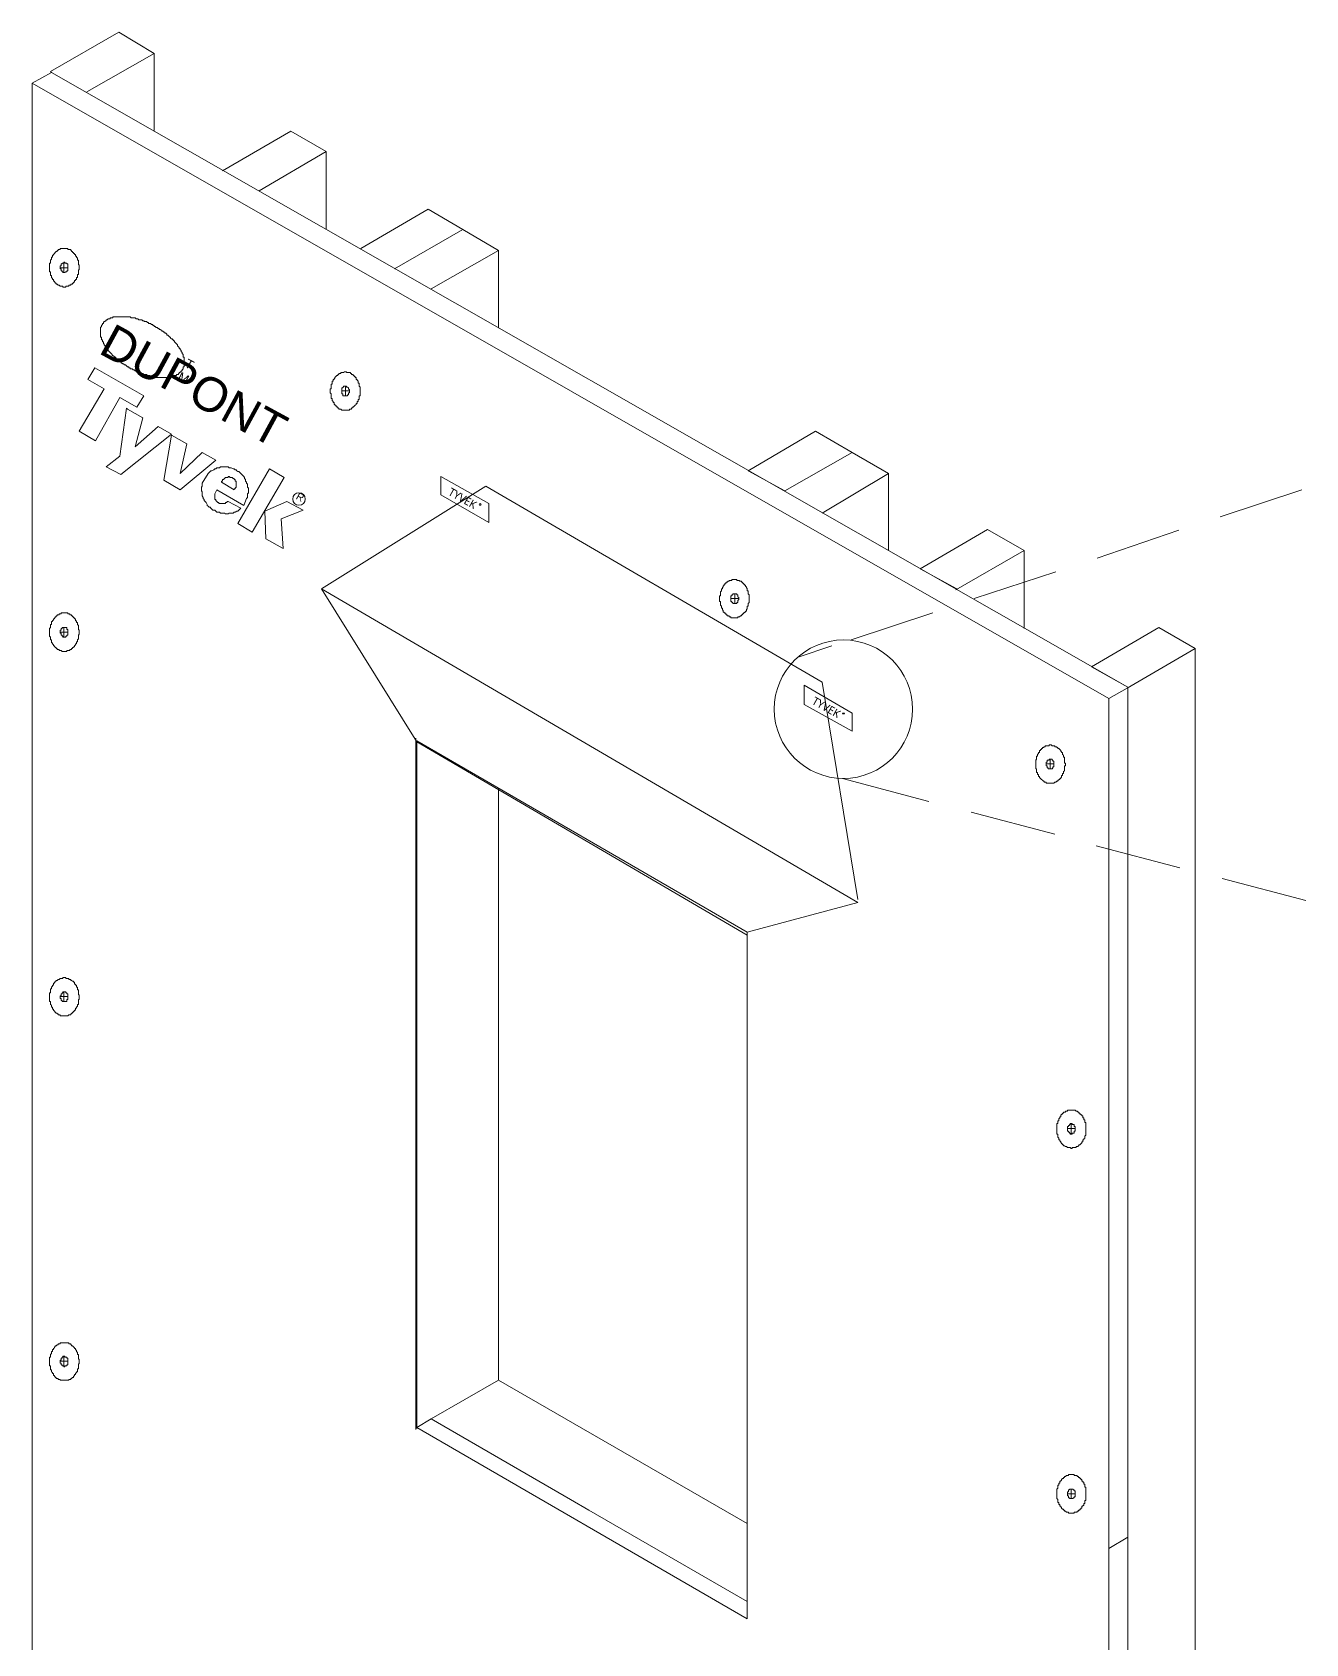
# Model space of a CAD drawing. Header units: inches. Extents: x 0 to 32.7, y -0.1 to 22.9.
# Drawn here: x 8.39 to 10.599, y 8.394 to 11.187 of the extents above; entities that cross this region are included whole.
import ezdxf

# ---------------------------------------------------------------- set-up
doc = ezdxf.new("R2010")
doc.units = ezdxf.units.IN
doc.header["$MEASUREMENT"] = 0
doc.layers.add('PDF_Geometry', color=7, linetype='Continuous', true_color=0x5d5d5d)
doc.layers.add('PDF_Text', color=7, linetype='Continuous')
doc.styles.add('PDF Arial', font='arial.ttf')
doc.styles.add('PDF Chief Blueprint', font='Chief_Blueprint.ttf')
doc.styles.add('PDF Malgun Gothic', font='malgun.ttf')

msp = doc.modelspace()

# ---------------------------------------------------------------- linework, layer by layer
at = {"layer": 'PDF_Geometry', "color": 253, "lineweight": 18, "true_color": 0xa2a2a2}
for points in [[(8.4854, 11.0836), (8.6021, 11.1503), (8.5404, 11.1869), (8.4221, 11.1186), (8.4238, 11.1169)], [(8.6021, 11.0169), (8.6021, 11.1503)], [(8.7838, 10.9119), (8.9004, 10.9803), (8.8388, 11.0153), (8.7204, 10.9469)], [(8.9004, 10.8453), (8.9004, 10.9803)], [(8.9604, 10.8119), (9.0771, 10.8803), (9.1371, 10.8453)], [(9.0821, 10.7419), (9.1988, 10.8086), (9.1371, 10.8453), (9.0188, 10.7769)], [(9.1988, 10.6753), (9.1988, 10.8086)], [(9.8121, 10.4586), (9.8754, 10.4219), (9.7604, 10.3536)], [(9.8754, 10.4219), (9.8754, 10.2886)], [(10.1104, 10.1536), (10.1104, 10.2886), (10.0471, 10.3253), (9.9304, 10.2569), (9.9938, 10.2219)], [(9.9921, 10.2203), (10.1104, 10.2886)], [(10.2904, 7.1053), (10.4071, 7.1719), (10.4071, 10.1186), (10.3438, 10.1553), (10.2271, 10.0869), (10.2904, 10.0519)], [(10.2888, 10.0503), (10.4071, 10.1186)], [(9.1988, 8.8503), (9.1988, 9.8753)], [(9.0821, 8.7836), (9.1988, 8.8503), (9.6304, 8.6019)]]:
    msp.add_lwpolyline(points, dxfattribs=at)
at = {"layer": 'PDF_Geometry', "color": 254, "lineweight": 18, "true_color": 0xe1e1e1}
for points in [[(10.2571, 7.0853), (10.2904, 7.1053), (10.2904, 10.0519), (8.4238, 11.1169), (8.3904, 11.0986)], [(10.2888, 10.0503), (10.2571, 10.0319)], [(9.0571, 8.7686), (9.0821, 8.7836), (9.3238, 8.6436), (9.3554, 8.6253), (9.6304, 8.4669)], [(10.2904, 8.5786), (10.2571, 8.5586)]]:
    msp.add_lwpolyline(points, dxfattribs=at)
at = {"layer": 'PDF_Geometry', "color": 7, "lineweight": 18}
for points in [[(10.2571, 7.0853), (10.2571, 10.0319), (8.3904, 11.0986), (8.3904, 8.1653), (10.2571, 7.0853), (10.2571, 9.6303)], [(9.8221, 9.6836), (9.7604, 10.0603), (9.1771, 10.4003), (8.8921, 10.2219), (9.8221, 9.6786), (9.6304, 9.6269)], [(10.5921, 10.3936), (10.4504, 10.3469)], [(10.3788, 10.3236), (10.2371, 10.2753)], [(10.1654, 10.2519), (10.0238, 10.2053)], [(9.0571, 9.9569), (8.8921, 10.2219)], [(9.9521, 10.1803), (9.8104, 10.1336)], [(9.7188, 10.1036), (9.7771, 10.1236)], [(9.0554, 8.7653), (9.0554, 9.9636)], [(9.0571, 9.3036), (9.0571, 9.9586)], [(9.0571, 8.7669), (9.0571, 9.9569), (9.6304, 9.6219)], [(9.7954, 9.8936), (9.9454, 9.8536)], [(10.0188, 9.8353), (10.1638, 9.7969)], [(10.2354, 9.7769), (10.3804, 9.7386)], [(10.4538, 9.7203), (10.5988, 9.6819)]]:
    msp.add_lwpolyline(points, dxfattribs=at)
at = {"layer": 'PDF_Geometry', "lineweight": 18}
for points in [[(8.4454, 10.8119), (8.4471, 10.8119), (8.4488, 10.8119), (8.4504, 10.8119), (8.4521, 10.8119), (8.4521, 10.8103), (8.4538, 10.8103), (8.4554, 10.8103), (8.4571, 10.8103), (8.4571, 10.8086), (8.4588, 10.8086), (8.4588, 10.8069), (8.4604, 10.8069), (8.4604, 10.8053), (8.4621, 10.8053), (8.4621, 10.8036), (8.4638, 10.8036), (8.4638, 10.8019), (8.4654, 10.8019), (8.4654, 10.8003), (8.4654, 10.7986), (8.4671, 10.7986), (8.4671, 10.7969), (8.4688, 10.7953), (8.4688, 10.7936), (8.4688, 10.7919), (8.4704, 10.7919), (8.4704, 10.7903), (8.4704, 10.7886), (8.4704, 10.7869), (8.4704, 10.7853), (8.4704, 10.7836), (8.4721, 10.7836), (8.4721, 10.7819), (8.4721, 10.7803), (8.4721, 10.7786), (8.4721, 10.7769), (8.4721, 10.7753), (8.4704, 10.7753), (8.4704, 10.7736), (8.4704, 10.7719), (8.4704, 10.7703), (8.4704, 10.7686), (8.4704, 10.7669), (8.4688, 10.7669), (8.4688, 10.7653), (8.4688, 10.7636), (8.4688, 10.7619), (8.4671, 10.7619), (8.4671, 10.7603), (8.4671, 10.7586), (8.4654, 10.7586), (8.4654, 10.7569), (8.4638, 10.7569), (8.4638, 10.7553), (8.4638, 10.7536), (8.4621, 10.7536), (8.4621, 10.7519), (8.4604, 10.7519), (8.4604, 10.7503), (8.4588, 10.7503), (8.4571, 10.7503), (8.4571, 10.7486), (8.4554, 10.7486), (8.4538, 10.7486), (8.4538, 10.7469), (8.4521, 10.7469), (8.4504, 10.7469), (8.4488, 10.7469), (8.4488, 10.7453), (8.4471, 10.7453), (8.4454, 10.7453), (8.4438, 10.7453), (8.4438, 10.7469), (8.4421, 10.7469), (8.4404, 10.7469), (8.4388, 10.7469), (8.4371, 10.7486), (8.4354, 10.7486), (8.4338, 10.7503), (8.4321, 10.7503), (8.4321, 10.7519), (8.4304, 10.7519), (8.4304, 10.7536), (8.4288, 10.7536), (8.4288, 10.7553), (8.4271, 10.7553), (8.4271, 10.7569), (8.4271, 10.7586), (8.4254, 10.7586), (8.4254, 10.7603), (8.4238, 10.7619), (8.4238, 10.7636), (8.4238, 10.7653), (8.4221, 10.7653), (8.4221, 10.7669), (8.4221, 10.7686), (8.4221, 10.7703), (8.4221, 10.7719), (8.4204, 10.7719), (8.4204, 10.7736), (8.4204, 10.7753), (8.4204, 10.7769), (8.4204, 10.7786), (8.4204, 10.7803), (8.4204, 10.7819), (8.4204, 10.7836), (8.4204, 10.7853), (8.4204, 10.7869), (8.4221, 10.7869), (8.4221, 10.7886), (8.4221, 10.7903), (8.4221, 10.7919), (8.4238, 10.7936), (8.4238, 10.7953), (8.4238, 10.7969), (8.4254, 10.7969), (8.4254, 10.7986), (8.4254, 10.8003), (8.4271, 10.8003), (8.4271, 10.8019), (8.4288, 10.8036), (8.4304, 10.8053), (8.4321, 10.8069), (8.4338, 10.8069), (8.4338, 10.8086), (8.4354, 10.8086), (8.4354, 10.8103), (8.4371, 10.8103), (8.4388, 10.8103), (8.4388, 10.8119), (8.4404, 10.8119), (8.4421, 10.8119), (8.4438, 10.8119)], [(8.9338, 10.5986), (8.9354, 10.5986), (8.9354, 10.5969), (8.9371, 10.5969), (8.9388, 10.5969), (8.9404, 10.5969), (8.9421, 10.5969), (8.9421, 10.5953), (8.9438, 10.5953), (8.9438, 10.5936), (8.9454, 10.5936), (8.9471, 10.5936), (8.9471, 10.5919), (8.9488, 10.5919), (8.9488, 10.5903), (8.9504, 10.5903), (8.9504, 10.5886), (8.9521, 10.5886), (8.9521, 10.5869), (8.9521, 10.5853), (8.9538, 10.5853), (8.9538, 10.5836), (8.9554, 10.5819), (8.9554, 10.5803), (8.9554, 10.5786), (8.9571, 10.5786), (8.9571, 10.5769), (8.9571, 10.5753), (8.9571, 10.5736), (8.9588, 10.5719), (8.9588, 10.5703), (8.9588, 10.5686), (8.9588, 10.5669), (8.9588, 10.5653), (8.9588, 10.5636), (8.9588, 10.5619), (8.9588, 10.5603), (8.9588, 10.5586), (8.9588, 10.5569), (8.9571, 10.5569), (8.9571, 10.5553), (8.9571, 10.5536), (8.9571, 10.5519), (8.9571, 10.5503), (8.9554, 10.5503), (8.9554, 10.5486), (8.9554, 10.5469), (8.9538, 10.5469), (8.9538, 10.5453), (8.9538, 10.5436), (8.9521, 10.5436), (8.9521, 10.5419), (8.9504, 10.5403), (8.9488, 10.5386), (8.9471, 10.5369), (8.9454, 10.5369), (8.9454, 10.5353), (8.9438, 10.5353), (8.9438, 10.5336), (8.9421, 10.5336), (8.9404, 10.5336), (8.9404, 10.5319), (8.9388, 10.5319), (8.9371, 10.5319), (8.9354, 10.5319), (8.9338, 10.5319), (8.9321, 10.5319), (8.9304, 10.5319), (8.9288, 10.5319), (8.9271, 10.5319), (8.9254, 10.5336), (8.9238, 10.5336), (8.9221, 10.5336), (8.9221, 10.5353), (8.9204, 10.5353), (8.9204, 10.5369), (8.9188, 10.5369), (8.9188, 10.5386), (8.9171, 10.5386), (8.9171, 10.5403), (8.9154, 10.5403), (8.9154, 10.5419), (8.9138, 10.5419), (8.9138, 10.5436), (8.9138, 10.5453), (8.9121, 10.5453), (8.9121, 10.5469), (8.9104, 10.5486), (8.9104, 10.5503), (8.9104, 10.5519), (8.9088, 10.5519), (8.9088, 10.5536), (8.9088, 10.5553), (8.9088, 10.5569), (8.9088, 10.5586), (8.9088, 10.5603), (8.9071, 10.5619), (8.9071, 10.5636), (8.9071, 10.5653), (8.9071, 10.5669), (8.9071, 10.5686), (8.9088, 10.5686), (8.9088, 10.5703), (8.9088, 10.5719), (8.9088, 10.5736), (8.9088, 10.5753), (8.9088, 10.5769), (8.9104, 10.5769), (8.9104, 10.5786), (8.9104, 10.5803), (8.9104, 10.5819), (8.9121, 10.5819), (8.9121, 10.5836), (8.9121, 10.5853), (8.9138, 10.5853), (8.9138, 10.5869), (8.9154, 10.5869), (8.9154, 10.5886), (8.9171, 10.5903), (8.9188, 10.5919), (8.9204, 10.5919), (8.9204, 10.5936), (8.9221, 10.5936), (8.9221, 10.5953), (8.9238, 10.5953), (8.9254, 10.5953), (8.9254, 10.5969), (8.9271, 10.5969), (8.9288, 10.5969), (8.9304, 10.5969), (8.9321, 10.5986)], [(9.6088, 10.2386), (9.6104, 10.2386), (9.6121, 10.2386), (9.6121, 10.2369), (9.6138, 10.2369), (9.6154, 10.2369), (9.6171, 10.2369), (9.6171, 10.2353), (9.6188, 10.2353), (9.6204, 10.2353), (9.6204, 10.2336), (9.6221, 10.2336), (9.6221, 10.2319), (9.6238, 10.2319), (9.6238, 10.2303), (9.6254, 10.2303), (9.6254, 10.2286), (9.6271, 10.2286), (9.6271, 10.2269), (9.6288, 10.2253), (9.6288, 10.2236), (9.6304, 10.2236), (9.6304, 10.2219), (9.6304, 10.2203), (9.6304, 10.2186), (9.6321, 10.2186), (9.6321, 10.2169), (9.6321, 10.2153), (9.6321, 10.2136), (9.6338, 10.2119), (9.6338, 10.2103), (9.6338, 10.2086), (9.6338, 10.2069), (9.6338, 10.2053), (9.6338, 10.2036), (9.6338, 10.2019), (9.6338, 10.2003), (9.6338, 10.1986), (9.6321, 10.1969), (9.6321, 10.1953), (9.6321, 10.1936), (9.6321, 10.1919), (9.6304, 10.1919), (9.6304, 10.1903), (9.6304, 10.1886), (9.6304, 10.1869), (9.6288, 10.1869), (9.6288, 10.1853), (9.6288, 10.1836), (9.6271, 10.1836), (9.6271, 10.1819), (9.6254, 10.1819), (9.6254, 10.1803), (9.6238, 10.1803), (9.6238, 10.1786), (9.6221, 10.1786), (9.6221, 10.1769), (9.6204, 10.1769), (9.6204, 10.1753), (9.6188, 10.1753), (9.6171, 10.1736), (9.6154, 10.1736), (9.6138, 10.1736), (9.6138, 10.1719), (9.6121, 10.1719), (9.6104, 10.1719), (9.6088, 10.1719), (9.6071, 10.1719), (9.6054, 10.1719), (9.6038, 10.1719), (9.6021, 10.1719), (9.6021, 10.1736), (9.6004, 10.1736), (9.5988, 10.1736), (9.5988, 10.1753), (9.5971, 10.1753), (9.5954, 10.1753), (9.5954, 10.1769), (9.5938, 10.1769), (9.5938, 10.1786), (9.5921, 10.1786), (9.5921, 10.1803), (9.5904, 10.1803), (9.5904, 10.1819), (9.5888, 10.1819), (9.5888, 10.1836), (9.5888, 10.1853), (9.5871, 10.1853), (9.5871, 10.1869), (9.5871, 10.1886), (9.5854, 10.1886), (9.5854, 10.1903), (9.5854, 10.1919), (9.5838, 10.1936), (9.5838, 10.1953), (9.5838, 10.1969), (9.5838, 10.1986), (9.5838, 10.2003), (9.5821, 10.2003), (9.5821, 10.2019), (9.5821, 10.2036), (9.5821, 10.2053), (9.5821, 10.2069), (9.5821, 10.2086), (9.5821, 10.2103), (9.5838, 10.2103), (9.5838, 10.2119), (9.5838, 10.2136), (9.5838, 10.2153), (9.5838, 10.2169), (9.5854, 10.2186), (9.5854, 10.2203), (9.5854, 10.2219), (9.5871, 10.2219), (9.5871, 10.2236), (9.5871, 10.2253), (9.5888, 10.2253), (9.5888, 10.2269), (9.5904, 10.2286), (9.5904, 10.2303), (9.5921, 10.2303), (9.5921, 10.2319), (9.5938, 10.2319), (9.5938, 10.2336), (9.5954, 10.2336), (9.5971, 10.2353), (9.5988, 10.2353), (9.5988, 10.2369), (9.6004, 10.2369), (9.6021, 10.2369), (9.6038, 10.2369), (9.6038, 10.2386), (9.6054, 10.2386), (9.6071, 10.2386)], [(8.4454, 10.1803), (8.4471, 10.1803), (8.4488, 10.1803), (8.4504, 10.1803), (8.4521, 10.1803), (8.4521, 10.1786), (8.4538, 10.1786), (8.4554, 10.1786), (8.4554, 10.1769), (8.4571, 10.1769), (8.4588, 10.1769), (8.4588, 10.1753), (8.4604, 10.1753), (8.4604, 10.1736), (8.4621, 10.1736), (8.4621, 10.1719), (8.4638, 10.1719), (8.4638, 10.1703), (8.4654, 10.1703), (8.4654, 10.1686), (8.4654, 10.1669), (8.4671, 10.1669), (8.4671, 10.1653), (8.4671, 10.1636), (8.4688, 10.1636), (8.4688, 10.1619), (8.4688, 10.1603), (8.4704, 10.1586), (8.4704, 10.1569), (8.4704, 10.1553), (8.4704, 10.1536), (8.4704, 10.1519), (8.4721, 10.1503), (8.4721, 10.1486), (8.4721, 10.1469), (8.4721, 10.1453), (8.4721, 10.1436), (8.4704, 10.1419), (8.4704, 10.1403), (8.4704, 10.1386), (8.4704, 10.1369), (8.4704, 10.1353), (8.4688, 10.1336), (8.4688, 10.1319), (8.4688, 10.1303), (8.4671, 10.1303), (8.4671, 10.1286), (8.4671, 10.1269), (8.4654, 10.1269), (8.4654, 10.1253), (8.4638, 10.1236), (8.4638, 10.1219), (8.4621, 10.1219), (8.4621, 10.1203), (8.4604, 10.1203), (8.4604, 10.1186), (8.4588, 10.1186), (8.4588, 10.1169), (8.4571, 10.1169), (8.4554, 10.1169), (8.4554, 10.1153), (8.4538, 10.1153), (8.4521, 10.1153), (8.4504, 10.1153), (8.4504, 10.1136), (8.4488, 10.1136), (8.4471, 10.1136), (8.4454, 10.1136), (8.4438, 10.1136), (8.4421, 10.1136), (8.4404, 10.1153), (8.4388, 10.1153), (8.4371, 10.1153), (8.4371, 10.1169), (8.4354, 10.1169), (8.4338, 10.1169), (8.4338, 10.1186), (8.4321, 10.1186), (8.4321, 10.1203), (8.4304, 10.1203), (8.4304, 10.1219), (8.4288, 10.1219), (8.4288, 10.1236), (8.4271, 10.1236), (8.4271, 10.1253), (8.4254, 10.1269), (8.4254, 10.1286), (8.4238, 10.1286), (8.4238, 10.1303), (8.4238, 10.1319), (8.4238, 10.1336), (8.4221, 10.1336), (8.4221, 10.1353), (8.4221, 10.1369), (8.4221, 10.1386), (8.4204, 10.1403), (8.4204, 10.1419), (8.4204, 10.1436), (8.4204, 10.1453), (8.4204, 10.1469), (8.4204, 10.1486), (8.4204, 10.1503), (8.4204, 10.1519), (8.4204, 10.1536), (8.4221, 10.1553), (8.4221, 10.1569), (8.4221, 10.1586), (8.4221, 10.1603), (8.4238, 10.1603), (8.4238, 10.1619), (8.4238, 10.1636), (8.4238, 10.1653), (8.4254, 10.1653), (8.4254, 10.1669), (8.4271, 10.1686), (8.4271, 10.1703), (8.4288, 10.1703), (8.4288, 10.1719), (8.4304, 10.1719), (8.4304, 10.1736), (8.4321, 10.1736), (8.4321, 10.1753), (8.4338, 10.1753), (8.4338, 10.1769), (8.4354, 10.1769), (8.4371, 10.1769), (8.4371, 10.1786), (8.4388, 10.1786), (8.4404, 10.1786), (8.4404, 10.1803), (8.4421, 10.1803), (8.4438, 10.1803)], [(10.1554, 9.9519), (10.1571, 9.9519), (10.1588, 9.9503), (10.1604, 9.9503), (10.1621, 9.9503), (10.1638, 9.9503), (10.1638, 9.9486), (10.1654, 9.9486), (10.1671, 9.9486), (10.1671, 9.9469), (10.1688, 9.9469), (10.1688, 9.9453), (10.1704, 9.9453), (10.1721, 9.9436), (10.1738, 9.9419), (10.1738, 9.9403), (10.1754, 9.9403), (10.1754, 9.9386), (10.1771, 9.9386), (10.1771, 9.9369), (10.1771, 9.9353), (10.1788, 9.9336), (10.1788, 9.9319), (10.1788, 9.9303), (10.1804, 9.9303), (10.1804, 9.9286), (10.1804, 9.9269), (10.1804, 9.9253), (10.1804, 9.9236), (10.1804, 9.9219), (10.1804, 9.9203), (10.1821, 9.9203), (10.1821, 9.9186), (10.1821, 9.9169), (10.1821, 9.9153), (10.1804, 9.9153), (10.1804, 9.9136), (10.1804, 9.9119), (10.1804, 9.9103), (10.1804, 9.9086), (10.1804, 9.9069), (10.1788, 9.9053), (10.1788, 9.9036), (10.1788, 9.9019), (10.1771, 9.9019), (10.1771, 9.9003), (10.1771, 9.8986), (10.1754, 9.8986), (10.1754, 9.8969), (10.1754, 9.8953), (10.1738, 9.8953), (10.1738, 9.8936), (10.1721, 9.8936), (10.1721, 9.8919), (10.1704, 9.8919), (10.1704, 9.8903), (10.1688, 9.8903), (10.1688, 9.8886), (10.1671, 9.8886), (10.1654, 9.8869), (10.1638, 9.8869), (10.1621, 9.8853), (10.1604, 9.8853), (10.1588, 9.8853), (10.1571, 9.8853), (10.1554, 9.8853), (10.1538, 9.8853), (10.1521, 9.8853), (10.1504, 9.8853), (10.1488, 9.8853), (10.1488, 9.8869), (10.1471, 9.8869), (10.1454, 9.8869), (10.1454, 9.8886), (10.1438, 9.8886), (10.1421, 9.8903), (10.1404, 9.8919), (10.1388, 9.8936), (10.1371, 9.8953), (10.1371, 9.8969), (10.1354, 9.8969), (10.1354, 9.8986), (10.1354, 9.9003), (10.1338, 9.9003), (10.1338, 9.9019), (10.1338, 9.9036), (10.1321, 9.9036), (10.1321, 9.9053), (10.1321, 9.9069), (10.1321, 9.9086), (10.1321, 9.9103), (10.1304, 9.9103), (10.1304, 9.9119), (10.1304, 9.9136), (10.1304, 9.9153), (10.1304, 9.9169), (10.1304, 9.9186), (10.1304, 9.9203), (10.1304, 9.9219), (10.1304, 9.9236), (10.1304, 9.9253), (10.1321, 9.9269), (10.1321, 9.9286), (10.1321, 9.9303), (10.1321, 9.9319), (10.1338, 9.9319), (10.1338, 9.9336), (10.1338, 9.9353), (10.1354, 9.9369), (10.1354, 9.9386), (10.1371, 9.9386), (10.1371, 9.9403), (10.1371, 9.9419), (10.1388, 9.9419), (10.1388, 9.9436), (10.1404, 9.9436), (10.1404, 9.9453), (10.1421, 9.9453), (10.1421, 9.9469), (10.1438, 9.9469), (10.1454, 9.9486), (10.1471, 9.9486), (10.1471, 9.9503), (10.1488, 9.9503), (10.1504, 9.9503), (10.1521, 9.9503), (10.1538, 9.9503), (10.1538, 9.9519)], [(8.4454, 9.5486), (8.4471, 9.5486), (8.4488, 9.5486), (8.4488, 9.5469), (8.4504, 9.5469), (8.4521, 9.5469), (8.4538, 9.5469), (8.4538, 9.5453), (8.4554, 9.5453), (8.4571, 9.5453), (8.4571, 9.5436), (8.4588, 9.5436), (8.4604, 9.5419), (8.4621, 9.5419), (8.4621, 9.5403), (8.4638, 9.5403), (8.4638, 9.5386), (8.4638, 9.5369), (8.4654, 9.5369), (8.4654, 9.5353), (8.4671, 9.5353), (8.4671, 9.5336), (8.4671, 9.5319), (8.4688, 9.5319), (8.4688, 9.5303), (8.4688, 9.5286), (8.4688, 9.5269), (8.4704, 9.5269), (8.4704, 9.5253), (8.4704, 9.5236), (8.4704, 9.5219), (8.4704, 9.5203), (8.4704, 9.5186), (8.4721, 9.5186), (8.4721, 9.5169), (8.4721, 9.5153), (8.4721, 9.5136), (8.4721, 9.5119), (8.4721, 9.5103), (8.4704, 9.5103), (8.4704, 9.5086), (8.4704, 9.5069), (8.4704, 9.5053), (8.4704, 9.5036), (8.4704, 9.5019), (8.4688, 9.5019), (8.4688, 9.5003), (8.4688, 9.4986), (8.4671, 9.4969), (8.4671, 9.4953), (8.4654, 9.4953), (8.4654, 9.4936), (8.4654, 9.4919), (8.4638, 9.4919), (8.4638, 9.4903), (8.4621, 9.4903), (8.4621, 9.4886), (8.4604, 9.4886), (8.4604, 9.4869), (8.4588, 9.4869), (8.4588, 9.4853), (8.4571, 9.4853), (8.4571, 9.4836), (8.4554, 9.4836), (8.4538, 9.4836), (8.4521, 9.4819), (8.4504, 9.4819), (8.4488, 9.4819), (8.4471, 9.4819), (8.4454, 9.4819), (8.4438, 9.4819), (8.4421, 9.4819), (8.4404, 9.4819), (8.4388, 9.4819), (8.4388, 9.4836), (8.4371, 9.4836), (8.4354, 9.4836), (8.4354, 9.4853), (8.4338, 9.4853), (8.4338, 9.4869), (8.4321, 9.4869), (8.4304, 9.4886), (8.4288, 9.4903), (8.4271, 9.4919), (8.4271, 9.4936), (8.4254, 9.4936), (8.4254, 9.4953), (8.4254, 9.4969), (8.4238, 9.4969), (8.4238, 9.4986), (8.4238, 9.5003), (8.4221, 9.5019), (8.4221, 9.5036), (8.4221, 9.5053), (8.4221, 9.5069), (8.4204, 9.5069), (8.4204, 9.5086), (8.4204, 9.5103), (8.4204, 9.5119), (8.4204, 9.5136), (8.4204, 9.5153), (8.4204, 9.5169), (8.4204, 9.5186), (8.4204, 9.5203), (8.4204, 9.5219), (8.4221, 9.5219), (8.4221, 9.5236), (8.4221, 9.5253), (8.4221, 9.5269), (8.4221, 9.5286), (8.4238, 9.5286), (8.4238, 9.5303), (8.4238, 9.5319), (8.4254, 9.5336), (8.4254, 9.5353), (8.4271, 9.5353), (8.4271, 9.5369), (8.4271, 9.5386), (8.4288, 9.5386), (8.4288, 9.5403), (8.4304, 9.5403), (8.4304, 9.5419), (8.4321, 9.5419), (8.4321, 9.5436), (8.4338, 9.5436), (8.4354, 9.5453), (8.4371, 9.5453), (8.4388, 9.5469), (8.4404, 9.5469), (8.4421, 9.5469), (8.4438, 9.5469), (8.4438, 9.5486)], [(10.1921, 9.3186), (10.1938, 9.3186), (10.1954, 9.3186), (10.1971, 9.3186), (10.1988, 9.3186), (10.2004, 9.3169), (10.2021, 9.3169), (10.2038, 9.3153), (10.2054, 9.3153), (10.2054, 9.3136), (10.2071, 9.3136), (10.2071, 9.3119), (10.2088, 9.3119), (10.2088, 9.3103), (10.2104, 9.3103), (10.2104, 9.3086), (10.2121, 9.3086), (10.2121, 9.3069), (10.2121, 9.3053), (10.2138, 9.3053), (10.2138, 9.3036), (10.2138, 9.3019), (10.2154, 9.3019), (10.2154, 9.3003), (10.2154, 9.2986), (10.2154, 9.2969), (10.2171, 9.2969), (10.2171, 9.2953), (10.2171, 9.2936), (10.2171, 9.2919), (10.2171, 9.2903), (10.2171, 9.2886), (10.2171, 9.2869), (10.2171, 9.2853), (10.2171, 9.2836), (10.2171, 9.2819), (10.2171, 9.2803), (10.2171, 9.2786), (10.2171, 9.2769), (10.2171, 9.2753), (10.2154, 9.2736), (10.2154, 9.2719), (10.2154, 9.2703), (10.2138, 9.2686), (10.2138, 9.2669), (10.2121, 9.2669), (10.2121, 9.2653), (10.2121, 9.2636), (10.2104, 9.2636), (10.2104, 9.2619), (10.2088, 9.2603), (10.2071, 9.2586), (10.2054, 9.2586), (10.2054, 9.2569), (10.2038, 9.2569), (10.2038, 9.2553), (10.2021, 9.2553), (10.2004, 9.2553), (10.2004, 9.2536), (10.1988, 9.2536), (10.1971, 9.2536), (10.1954, 9.2536), (10.1938, 9.2536), (10.1938, 9.2519), (10.1921, 9.2519), (10.1904, 9.2536), (10.1888, 9.2536), (10.1871, 9.2536), (10.1854, 9.2536), (10.1838, 9.2553), (10.1821, 9.2553), (10.1804, 9.2569), (10.1788, 9.2569), (10.1788, 9.2586), (10.1771, 9.2586), (10.1771, 9.2603), (10.1754, 9.2603), (10.1754, 9.2619), (10.1738, 9.2619), (10.1738, 9.2636), (10.1721, 9.2653), (10.1721, 9.2669), (10.1704, 9.2669), (10.1704, 9.2686), (10.1704, 9.2703), (10.1688, 9.2719), (10.1688, 9.2736), (10.1688, 9.2753), (10.1688, 9.2769), (10.1671, 9.2769), (10.1671, 9.2786), (10.1671, 9.2803), (10.1671, 9.2819), (10.1671, 9.2836), (10.1671, 9.2853), (10.1671, 9.2869), (10.1671, 9.2886), (10.1671, 9.2903), (10.1671, 9.2919), (10.1671, 9.2936), (10.1671, 9.2953), (10.1688, 9.2953), (10.1688, 9.2969), (10.1688, 9.2986), (10.1688, 9.3003), (10.1704, 9.3003), (10.1704, 9.3019), (10.1704, 9.3036), (10.1721, 9.3053), (10.1721, 9.3069), (10.1738, 9.3069), (10.1738, 9.3086), (10.1738, 9.3103), (10.1754, 9.3103), (10.1754, 9.3119), (10.1771, 9.3119), (10.1771, 9.3136), (10.1788, 9.3136), (10.1788, 9.3153), (10.1804, 9.3153), (10.1821, 9.3153), (10.1821, 9.3169), (10.1838, 9.3169), (10.1854, 9.3169), (10.1854, 9.3186), (10.1871, 9.3186), (10.1888, 9.3186), (10.1904, 9.3186)], [(8.4454, 8.9153), (8.4471, 8.9153), (8.4488, 8.9153), (8.4504, 8.9153), (8.4521, 8.9153), (8.4538, 8.9153), (8.4538, 8.9136), (8.4554, 8.9136), (8.4571, 8.9136), (8.4571, 8.9119), (8.4588, 8.9119), (8.4588, 8.9103), (8.4604, 8.9103), (8.4621, 8.9086), (8.4638, 8.9069), (8.4638, 8.9053), (8.4654, 8.9053), (8.4654, 8.9036), (8.4671, 8.9019), (8.4671, 8.9003), (8.4688, 8.8986), (8.4688, 8.8969), (8.4688, 8.8953), (8.4704, 8.8953), (8.4704, 8.8936), (8.4704, 8.8919), (8.4704, 8.8903), (8.4704, 8.8886), (8.4704, 8.8869), (8.4721, 8.8869), (8.4721, 8.8853), (8.4721, 8.8836), (8.4721, 8.8819), (8.4721, 8.8803), (8.4721, 8.8786), (8.4704, 8.8786), (8.4704, 8.8769), (8.4704, 8.8753), (8.4704, 8.8736), (8.4704, 8.8719), (8.4704, 8.8703), (8.4688, 8.8703), (8.4688, 8.8686), (8.4688, 8.8669), (8.4688, 8.8653), (8.4671, 8.8653), (8.4671, 8.8636), (8.4654, 8.8619), (8.4654, 8.8603), (8.4638, 8.8603), (8.4638, 8.8586), (8.4621, 8.8569), (8.4621, 8.8553), (8.4604, 8.8553), (8.4588, 8.8536), (8.4571, 8.8536), (8.4571, 8.8519), (8.4554, 8.8519), (8.4538, 8.8519), (8.4538, 8.8503), (8.4521, 8.8503), (8.4504, 8.8503), (8.4488, 8.8503), (8.4471, 8.8503), (8.4454, 8.8503), (8.4438, 8.8503), (8.4421, 8.8503), (8.4404, 8.8503), (8.4388, 8.8503), (8.4388, 8.8519), (8.4371, 8.8519), (8.4354, 8.8519), (8.4354, 8.8536), (8.4338, 8.8536), (8.4321, 8.8536), (8.4321, 8.8553), (8.4304, 8.8553), (8.4304, 8.8569), (8.4288, 8.8569), (8.4288, 8.8586), (8.4271, 8.8586), (8.4271, 8.8603), (8.4271, 8.8619), (8.4254, 8.8619), (8.4254, 8.8636), (8.4238, 8.8653), (8.4238, 8.8669), (8.4238, 8.8686), (8.4221, 8.8686), (8.4221, 8.8703), (8.4221, 8.8719), (8.4221, 8.8736), (8.4221, 8.8753), (8.4204, 8.8753), (8.4204, 8.8769), (8.4204, 8.8786), (8.4204, 8.8803), (8.4204, 8.8819), (8.4204, 8.8836), (8.4204, 8.8853), (8.4204, 8.8869), (8.4204, 8.8886), (8.4204, 8.8903), (8.4221, 8.8903), (8.4221, 8.8919), (8.4221, 8.8936), (8.4221, 8.8953), (8.4238, 8.8969), (8.4238, 8.8986), (8.4238, 8.9003), (8.4254, 8.9003), (8.4254, 8.9019), (8.4254, 8.9036), (8.4271, 8.9036), (8.4271, 8.9053), (8.4288, 8.9069), (8.4288, 8.9086), (8.4304, 8.9086), (8.4304, 8.9103), (8.4321, 8.9103), (8.4338, 8.9119), (8.4354, 8.9119), (8.4354, 8.9136), (8.4371, 8.9136), (8.4388, 8.9136), (8.4388, 8.9153), (8.4404, 8.9153), (8.4421, 8.9153), (8.4438, 8.9153)], [(10.1921, 8.6869), (10.1938, 8.6869), (10.1954, 8.6869), (10.1971, 8.6869), (10.1971, 8.6853), (10.1988, 8.6853), (10.2004, 8.6853), (10.2021, 8.6853), (10.2021, 8.6836), (10.2038, 8.6836), (10.2054, 8.6819), (10.2071, 8.6819), (10.2071, 8.6803), (10.2088, 8.6803), (10.2088, 8.6786), (10.2104, 8.6786), (10.2104, 8.6769), (10.2104, 8.6753), (10.2121, 8.6753), (10.2121, 8.6736), (10.2138, 8.6736), (10.2138, 8.6719), (10.2138, 8.6703), (10.2154, 8.6703), (10.2154, 8.6686), (10.2154, 8.6669), (10.2154, 8.6653), (10.2171, 8.6653), (10.2171, 8.6636), (10.2171, 8.6619), (10.2171, 8.6603), (10.2171, 8.6586), (10.2171, 8.6569), (10.2171, 8.6553), (10.2171, 8.6536), (10.2171, 8.6519), (10.2171, 8.6503), (10.2171, 8.6486), (10.2171, 8.6469), (10.2171, 8.6453), (10.2171, 8.6436), (10.2171, 8.6419), (10.2154, 8.6419), (10.2154, 8.6403), (10.2154, 8.6386), (10.2154, 8.6369), (10.2138, 8.6369), (10.2138, 8.6353), (10.2138, 8.6336), (10.2121, 8.6336), (10.2121, 8.6319), (10.2104, 8.6319), (10.2104, 8.6303), (10.2104, 8.6286), (10.2088, 8.6286), (10.2088, 8.6269), (10.2071, 8.6269), (10.2071, 8.6253), (10.2054, 8.6253), (10.2038, 8.6236), (10.2021, 8.6236), (10.2021, 8.6219), (10.2004, 8.6219), (10.1988, 8.6219), (10.1971, 8.6219), (10.1971, 8.6203), (10.1954, 8.6203), (10.1938, 8.6203), (10.1921, 8.6203), (10.1904, 8.6203), (10.1888, 8.6203), (10.1871, 8.6203), (10.1871, 8.6219), (10.1854, 8.6219), (10.1838, 8.6219), (10.1821, 8.6236), (10.1804, 8.6236), (10.1804, 8.6253), (10.1788, 8.6253), (10.1788, 8.6269), (10.1771, 8.6269), (10.1754, 8.6286), (10.1754, 8.6303), (10.1738, 8.6303), (10.1738, 8.6319), (10.1721, 8.6319), (10.1721, 8.6336), (10.1721, 8.6353), (10.1704, 8.6353), (10.1704, 8.6369), (10.1704, 8.6386), (10.1688, 8.6386), (10.1688, 8.6403), (10.1688, 8.6419), (10.1688, 8.6436), (10.1671, 8.6453), (10.1671, 8.6469), (10.1671, 8.6486), (10.1671, 8.6503), (10.1671, 8.6519), (10.1671, 8.6536), (10.1671, 8.6553), (10.1671, 8.6569), (10.1671, 8.6586), (10.1671, 8.6603), (10.1671, 8.6619), (10.1688, 8.6636), (10.1688, 8.6653), (10.1688, 8.6669), (10.1688, 8.6686), (10.1704, 8.6686), (10.1704, 8.6703), (10.1704, 8.6719), (10.1721, 8.6719), (10.1721, 8.6736), (10.1721, 8.6753), (10.1738, 8.6753), (10.1738, 8.6769), (10.1754, 8.6769), (10.1754, 8.6786), (10.1771, 8.6803), (10.1788, 8.6803), (10.1788, 8.6819), (10.1804, 8.6819), (10.1804, 8.6836), (10.1821, 8.6836), (10.1838, 8.6853), (10.1854, 8.6853), (10.1871, 8.6853), (10.1871, 8.6869), (10.1888, 8.6869), (10.1904, 8.6869)]]:
    msp.add_lwpolyline(points, close=True, dxfattribs=at)
at = {"layer": 'PDF_Geometry', "color": 251, "lineweight": 18, "true_color": 0x686868}
for points in [[(8.4454, 10.7886), (8.4471, 10.7886), (8.4471, 10.7869), (8.4488, 10.7869), (8.4504, 10.7869), (8.4504, 10.7853), (8.4521, 10.7853), (8.4521, 10.7836), (8.4521, 10.7819), (8.4521, 10.7803), (8.4521, 10.7786), (8.4521, 10.7769), (8.4521, 10.7753), (8.4521, 10.7736), (8.4504, 10.7736), (8.4504, 10.7719), (8.4488, 10.7719), (8.4471, 10.7703), (8.4454, 10.7703), (8.4438, 10.7703), (8.4438, 10.7719), (8.4421, 10.7719), (8.4421, 10.7736), (8.4404, 10.7736), (8.4404, 10.7753), (8.4404, 10.7769), (8.4388, 10.7769), (8.4388, 10.7786), (8.4388, 10.7803), (8.4388, 10.7819), (8.4404, 10.7819), (8.4404, 10.7836), (8.4404, 10.7853), (8.4421, 10.7853), (8.4421, 10.7869), (8.4438, 10.7869), (8.4454, 10.7869)], [(8.6521, 10.6036), (8.6504, 10.6019), (8.6504, 10.6003), (8.6488, 10.6003), (8.6488, 10.5986), (8.6471, 10.5986), (8.6471, 10.5969), (8.6454, 10.5969), (8.6454, 10.5953), (8.6438, 10.5953), (8.6438, 10.5936), (8.6421, 10.5936), (8.6404, 10.5936), (8.6404, 10.5919), (8.6388, 10.5919), (8.6371, 10.5919), (8.6354, 10.5903), (8.6338, 10.5903), (8.6321, 10.5903), (8.6304, 10.5903), (8.6304, 10.5886), (8.6288, 10.5886), (8.6271, 10.5886), (8.6254, 10.5886), (8.6238, 10.5886), (8.6221, 10.5886), (8.6204, 10.5886), (8.6188, 10.5886), (8.6171, 10.5886), (8.6154, 10.5886), (8.6138, 10.5886), (8.6121, 10.5886), (8.6104, 10.5886), (8.6088, 10.5886), (8.6071, 10.5886), (8.6054, 10.5886), (8.6038, 10.5886), (8.6021, 10.5903), (8.6004, 10.5903), (8.5988, 10.5903), (8.5971, 10.5903), (8.5954, 10.5903), (8.5938, 10.5919), (8.5921, 10.5919), (8.5904, 10.5919), (8.5888, 10.5936), (8.5871, 10.5936), (8.5854, 10.5936), (8.5838, 10.5936), (8.5821, 10.5953), (8.5804, 10.5953), (8.5788, 10.5969), (8.5771, 10.5969), (8.5754, 10.5969), (8.5738, 10.5986), (8.5721, 10.5986), (8.5704, 10.5986), (8.5704, 10.6003), (8.5688, 10.6003), (8.5671, 10.6019), (8.5654, 10.6019), (8.5638, 10.6036), (8.5621, 10.6036), (8.5604, 10.6036), (8.5604, 10.6053), (8.5588, 10.6053), (8.5571, 10.6069), (8.5554, 10.6069), (8.5538, 10.6086), (8.5521, 10.6103), (8.5504, 10.6103), (8.5488, 10.6119), (8.5471, 10.6119), (8.5471, 10.6136), (8.5454, 10.6136), (8.5438, 10.6153), (8.5421, 10.6169), (8.5404, 10.6186), (8.5388, 10.6186), (8.5388, 10.6203), (8.5371, 10.6203), (8.5354, 10.6219), (8.5354, 10.6236), (8.5338, 10.6236), (8.5321, 10.6253), (8.5304, 10.6269), (8.5288, 10.6269), (8.5288, 10.6286), (8.5271, 10.6303), (8.5254, 10.6319), (8.5238, 10.6336), (8.5221, 10.6353), (8.5221, 10.6369), (8.5204, 10.6369), (8.5204, 10.6386), (8.5188, 10.6403), (8.5171, 10.6419), (8.5171, 10.6436), (8.5154, 10.6453), (8.5154, 10.6469), (8.5138, 10.6469), (8.5138, 10.6486), (8.5138, 10.6503), (8.5121, 10.6503), (8.5121, 10.6519), (8.5121, 10.6536), (8.5104, 10.6536), (8.5104, 10.6553), (8.5104, 10.6569), (8.5104, 10.6586), (8.5088, 10.6586), (8.5088, 10.6603), (8.5088, 10.6619), (8.5088, 10.6636), (8.5088, 10.6653), (8.5088, 10.6669), (8.5088, 10.6686), (8.5088, 10.6703), (8.5088, 10.6719), (8.5088, 10.6736), (8.5088, 10.6753), (8.5104, 10.6769), (8.5104, 10.6786), (8.5121, 10.6803), (8.5121, 10.6819), (8.5138, 10.6819), (8.5138, 10.6836), (8.5154, 10.6853), (8.5171, 10.6853), (8.5171, 10.6869), (8.5188, 10.6869), (8.5188, 10.6886), (8.5204, 10.6886), (8.5221, 10.6903), (8.5238, 10.6903), (8.5254, 10.6903), (8.5254, 10.6919), (8.5271, 10.6919), (8.5288, 10.6919), (8.5304, 10.6919), (8.5304, 10.6936), (8.5321, 10.6936), (8.5338, 10.6936), (8.5354, 10.6936), (8.5371, 10.6936), (8.5388, 10.6936), (8.5404, 10.6936), (8.5421, 10.6936), (8.5438, 10.6936), (8.5454, 10.6936), (8.5471, 10.6936), (8.5488, 10.6936), (8.5504, 10.6936), (8.5521, 10.6936), (8.5538, 10.6936), (8.5554, 10.6936), (8.5571, 10.6936), (8.5588, 10.6936), (8.5604, 10.6936), (8.5621, 10.6919), (8.5638, 10.6919), (8.5654, 10.6919), (8.5671, 10.6919), (8.5688, 10.6919), (8.5704, 10.6903), (8.5721, 10.6903), (8.5738, 10.6903), (8.5754, 10.6886), (8.5771, 10.6886), (8.5788, 10.6886), (8.5804, 10.6886), (8.5821, 10.6869), (8.5838, 10.6869), (8.5854, 10.6853), (8.5871, 10.6853), (8.5888, 10.6853), (8.5904, 10.6836), (8.5921, 10.6836), (8.5921, 10.6819), (8.5938, 10.6819), (8.5954, 10.6819), (8.5971, 10.6803), (8.5988, 10.6803), (8.6004, 10.6786), (8.6021, 10.6786), (8.6021, 10.6769), (8.6038, 10.6769), (8.6054, 10.6753), (8.6071, 10.6753), (8.6088, 10.6736), (8.6104, 10.6736), (8.6104, 10.6719), (8.6121, 10.6719), (8.6138, 10.6703), (8.6154, 10.6703), (8.6154, 10.6686), (8.6171, 10.6686), (8.6188, 10.6669), (8.6204, 10.6669), (8.6204, 10.6653), (8.6221, 10.6653), (8.6238, 10.6636), (8.6238, 10.6619), (8.6254, 10.6619), (8.6271, 10.6603), (8.6288, 10.6586), (8.6304, 10.6586), (8.6304, 10.6569), (8.6321, 10.6553), (8.6338, 10.6553), (8.6338, 10.6536), (8.6354, 10.6536), (8.6354, 10.6519), (8.6371, 10.6519), (8.6371, 10.6503), (8.6388, 10.6486), (8.6404, 10.6469), (8.6421, 10.6453), (8.6421, 10.6436), (8.6438, 10.6419), (8.6454, 10.6403), (8.6454, 10.6386), (8.6471, 10.6386), (8.6471, 10.6369), (8.6488, 10.6353), (8.6488, 10.6336), (8.6504, 10.6319), (8.6504, 10.6303), (8.6521, 10.6286), (8.6521, 10.6269), (8.6521, 10.6253), (8.6521, 10.6236), (8.6538, 10.6236), (8.6538, 10.6219), (8.6538, 10.6203), (8.6538, 10.6186), (8.6538, 10.6169), (8.6538, 10.6153), (8.6538, 10.6136), (8.6538, 10.6119), (8.6538, 10.6103), (8.6538, 10.6086), (8.6538, 10.6069), (8.6521, 10.6069), (8.6521, 10.6053)], [(8.5838, 10.5569), (8.5721, 10.5369), (8.5421, 10.5536), (8.5004, 10.4786), (8.4721, 10.4953), (8.5154, 10.5686), (8.4871, 10.5853), (8.4988, 10.6053)], [(8.9338, 10.5736), (8.9354, 10.5736), (8.9354, 10.5719), (8.9371, 10.5719), (8.9388, 10.5703), (8.9388, 10.5686), (8.9404, 10.5669), (8.9404, 10.5653), (8.9404, 10.5636), (8.9404, 10.5619), (8.9388, 10.5619), (8.9388, 10.5603), (8.9388, 10.5586), (8.9371, 10.5586), (8.9371, 10.5569), (8.9354, 10.5569), (8.9338, 10.5569), (8.9321, 10.5569), (8.9304, 10.5569), (8.9288, 10.5569), (8.9288, 10.5586), (8.9288, 10.5603), (8.9271, 10.5603), (8.9271, 10.5619), (8.9271, 10.5636), (8.9271, 10.5653), (8.9271, 10.5669), (8.9271, 10.5686), (8.9271, 10.5703), (8.9288, 10.5703), (8.9288, 10.5719), (8.9304, 10.5719), (8.9304, 10.5736), (8.9321, 10.5736)], [(8.5554, 10.5336), (8.5821, 10.5186), (8.5688, 10.4686), (8.6088, 10.5036), (8.6321, 10.4903), (8.5438, 10.4203), (8.5188, 10.4336), (8.5421, 10.4519), (8.5538, 10.5353)], [(8.6588, 10.4736), (8.6471, 10.4219), (8.6854, 10.4586), (8.7088, 10.4453), (8.6471, 10.3936), (8.6188, 10.4103), (8.6321, 10.4886)], [(8.7504, 10.4236), (8.7488, 10.4253), (8.7471, 10.4253), (8.7454, 10.4269), (8.7438, 10.4286), (8.7421, 10.4286), (8.7404, 10.4303), (8.7388, 10.4303), (8.7354, 10.4319), (8.7338, 10.4319), (8.7321, 10.4319), (8.7304, 10.4336), (8.7271, 10.4336), (8.7254, 10.4336), (8.7238, 10.4336), (8.7204, 10.4336), (8.7188, 10.4336), (8.7171, 10.4336), (8.7154, 10.4319), (8.7121, 10.4319), (8.7104, 10.4319), (8.7088, 10.4303), (8.7071, 10.4303), (8.7054, 10.4286), (8.7021, 10.4269), (8.7004, 10.4269), (8.6988, 10.4253), (8.6971, 10.4236), (8.6954, 10.4219), (8.6854, 10.4053), (8.6854, 10.4036), (8.6854, 10.4003), (8.6838, 10.3986), (8.6838, 10.3969), (8.6838, 10.3936), (8.6838, 10.3919), (8.6854, 10.3903), (8.6854, 10.3869), (8.6854, 10.3853), (8.6854, 10.3836), (8.6871, 10.3803), (8.6871, 10.3786), (8.6888, 10.3769), (8.6888, 10.3753), (8.6904, 10.3736), (8.6921, 10.3719), (8.6938, 10.3686), (8.6938, 10.3669), (8.6954, 10.3653), (8.6971, 10.3636), (8.6988, 10.3636), (8.7004, 10.3619), (8.7021, 10.3603), (8.7038, 10.3586), (8.7071, 10.3586), (8.7088, 10.3569), (8.7104, 10.3553), (8.7121, 10.3553), (8.7154, 10.3553), (8.7171, 10.3536), (8.7188, 10.3536), (8.7204, 10.3536), (8.7238, 10.3536), (8.7254, 10.3519), (8.7271, 10.3519), (8.7304, 10.3519), (8.7321, 10.3536), (8.7338, 10.3536), (8.7371, 10.3536), (8.7388, 10.3536), (8.7404, 10.3553), (8.7421, 10.3553), (8.7454, 10.3569), (8.7471, 10.3569), (8.7488, 10.3586), (8.7504, 10.3603), (8.7521, 10.3619), (8.7304, 10.3736), (8.7288, 10.3736), (8.7271, 10.3719), (8.7254, 10.3719), (8.7254, 10.3703), (8.7238, 10.3703), (8.7221, 10.3703), (8.7204, 10.3703), (8.7188, 10.3703), (8.7171, 10.3703), (8.7154, 10.3703), (8.7138, 10.3703), (8.7138, 10.3719), (8.7121, 10.3719), (8.7104, 10.3736), (8.7088, 10.3753), (8.7088, 10.3769), (8.7071, 10.3769), (8.7071, 10.3786), (8.7071, 10.3803), (8.7071, 10.3819), (8.7071, 10.3836), (8.7071, 10.3853), (8.7071, 10.3869), (8.7104, 10.3936), (8.7571, 10.3669), (8.7621, 10.3786), (8.7638, 10.3803), (8.7638, 10.3819), (8.7638, 10.3836), (8.7638, 10.3869), (8.7654, 10.3886), (8.7654, 10.3903), (8.7654, 10.3919), (8.7654, 10.3953), (8.7654, 10.3969), (8.7638, 10.3986), (8.7638, 10.4019), (8.7638, 10.4036), (8.7621, 10.4053), (8.7621, 10.4069), (8.7604, 10.4086), (8.7604, 10.4119), (8.7588, 10.4136), (8.7588, 10.4153), (8.7571, 10.4169), (8.7554, 10.4186), (8.7538, 10.4203), (8.7521, 10.4219)], [(8.8271, 10.4153), (8.7721, 10.3203), (8.7471, 10.3353), (8.8021, 10.4303)], [(8.7188, 10.4069), (8.7404, 10.3936), (8.7404, 10.3953), (8.7421, 10.3953), (8.7421, 10.3969), (8.7438, 10.3986), (8.7438, 10.4003), (8.7438, 10.4019), (8.7438, 10.4036), (8.7438, 10.4053), (8.7438, 10.4069), (8.7438, 10.4086), (8.7421, 10.4086), (8.7421, 10.4103), (8.7421, 10.4119), (8.7404, 10.4119), (8.7404, 10.4136), (8.7388, 10.4136), (8.7371, 10.4153), (8.7354, 10.4153), (8.7338, 10.4153), (8.7321, 10.4169), (8.7304, 10.4169), (8.7304, 10.4153), (8.7288, 10.4153), (8.7271, 10.4153), (8.7254, 10.4153), (8.7238, 10.4136), (8.7221, 10.4119), (8.7204, 10.4119), (8.7204, 10.4103), (8.7204, 10.4086), (8.7188, 10.4086)], [(8.8321, 10.3736), (8.8604, 10.3586), (8.8221, 10.3436), (8.8254, 10.2919), (8.7954, 10.3086), (8.7938, 10.3569)], [(9.6088, 10.2136), (9.6104, 10.2136), (9.6121, 10.2136), (9.6121, 10.2119), (9.6138, 10.2119), (9.6138, 10.2103), (9.6138, 10.2086), (9.6154, 10.2069), (9.6154, 10.2053), (9.6154, 10.2036), (9.6138, 10.2019), (9.6138, 10.2003), (9.6138, 10.1986), (9.6121, 10.1986), (9.6121, 10.1969), (9.6104, 10.1969), (9.6088, 10.1969), (9.6071, 10.1969), (9.6054, 10.1969), (9.6054, 10.1986), (9.6038, 10.1986), (9.6038, 10.2003), (9.6021, 10.2003), (9.6021, 10.2019), (9.6021, 10.2036), (9.6021, 10.2053), (9.6021, 10.2069), (9.6021, 10.2086), (9.6021, 10.2103), (9.6038, 10.2103), (9.6038, 10.2119), (9.6054, 10.2119), (9.6054, 10.2136), (9.6071, 10.2136)], [(8.4454, 10.1553), (8.4471, 10.1553), (8.4488, 10.1553), (8.4504, 10.1553), (8.4504, 10.1536), (8.4504, 10.1519), (8.4521, 10.1519), (8.4521, 10.1503), (8.4521, 10.1486), (8.4521, 10.1469), (8.4521, 10.1453), (8.4521, 10.1436), (8.4521, 10.1419), (8.4504, 10.1419), (8.4504, 10.1403), (8.4488, 10.1403), (8.4488, 10.1386), (8.4471, 10.1386), (8.4454, 10.1386), (8.4438, 10.1386), (8.4438, 10.1403), (8.4421, 10.1403), (8.4421, 10.1419), (8.4404, 10.1419), (8.4404, 10.1436), (8.4404, 10.1453), (8.4388, 10.1453), (8.4388, 10.1469), (8.4388, 10.1486), (8.4388, 10.1503), (8.4404, 10.1503), (8.4404, 10.1519), (8.4404, 10.1536), (8.4421, 10.1536), (8.4421, 10.1553), (8.4438, 10.1553)], [(10.1554, 9.9269), (10.1571, 9.9269), (10.1588, 9.9269), (10.1588, 9.9253), (10.1604, 9.9253), (10.1604, 9.9236), (10.1621, 9.9236), (10.1621, 9.9219), (10.1621, 9.9203), (10.1621, 9.9186), (10.1621, 9.9169), (10.1621, 9.9153), (10.1621, 9.9136), (10.1604, 9.9136), (10.1604, 9.9119), (10.1588, 9.9103), (10.1571, 9.9103), (10.1554, 9.9103), (10.1538, 9.9103), (10.1521, 9.9103), (10.1521, 9.9119), (10.1504, 9.9119), (10.1504, 9.9136), (10.1504, 9.9153), (10.1488, 9.9153), (10.1488, 9.9169), (10.1488, 9.9186), (10.1488, 9.9203), (10.1488, 9.9219), (10.1504, 9.9219), (10.1504, 9.9236), (10.1504, 9.9253), (10.1521, 9.9253), (10.1538, 9.9253), (10.1538, 9.9269)], [(8.4454, 9.5236), (8.4471, 9.5236), (8.4488, 9.5236), (8.4488, 9.5219), (8.4504, 9.5219), (8.4504, 9.5203), (8.4521, 9.5203), (8.4521, 9.5186), (8.4521, 9.5169), (8.4521, 9.5153), (8.4521, 9.5136), (8.4521, 9.5119), (8.4521, 9.5103), (8.4504, 9.5103), (8.4504, 9.5086), (8.4504, 9.5069), (8.4488, 9.5069), (8.4471, 9.5069), (8.4454, 9.5069), (8.4438, 9.5069), (8.4421, 9.5069), (8.4421, 9.5086), (8.4404, 9.5086), (8.4404, 9.5103), (8.4404, 9.5119), (8.4388, 9.5119), (8.4388, 9.5136), (8.4388, 9.5153), (8.4388, 9.5169), (8.4404, 9.5169), (8.4404, 9.5186), (8.4404, 9.5203), (8.4421, 9.5203), (8.4421, 9.5219), (8.4438, 9.5219), (8.4438, 9.5236)], [(10.1921, 9.2953), (10.1938, 9.2953), (10.1938, 9.2936), (10.1954, 9.2936), (10.1971, 9.2936), (10.1971, 9.2919), (10.1971, 9.2903), (10.1988, 9.2903), (10.1988, 9.2886), (10.1988, 9.2869), (10.1988, 9.2853), (10.1988, 9.2836), (10.1988, 9.2819), (10.1971, 9.2819), (10.1971, 9.2803), (10.1971, 9.2786), (10.1954, 9.2786), (10.1938, 9.2786), (10.1938, 9.2769), (10.1921, 9.2769), (10.1904, 9.2769), (10.1904, 9.2786), (10.1888, 9.2786), (10.1888, 9.2803), (10.1871, 9.2803), (10.1871, 9.2819), (10.1854, 9.2819), (10.1854, 9.2836), (10.1854, 9.2853), (10.1854, 9.2869), (10.1854, 9.2886), (10.1854, 9.2903), (10.1871, 9.2903), (10.1871, 9.2919), (10.1888, 9.2919), (10.1888, 9.2936), (10.1904, 9.2936), (10.1904, 9.2953)], [(8.4454, 8.8919), (8.4471, 8.8919), (8.4471, 8.8903), (8.4488, 8.8903), (8.4504, 8.8903), (8.4504, 8.8886), (8.4521, 8.8886), (8.4521, 8.8869), (8.4521, 8.8853), (8.4521, 8.8836), (8.4521, 8.8819), (8.4521, 8.8803), (8.4521, 8.8786), (8.4521, 8.8769), (8.4504, 8.8769), (8.4504, 8.8753), (8.4488, 8.8753), (8.4471, 8.8753), (8.4471, 8.8736), (8.4454, 8.8736), (8.4454, 8.8753), (8.4438, 8.8753), (8.4421, 8.8753), (8.4421, 8.8769), (8.4404, 8.8769), (8.4404, 8.8786), (8.4404, 8.8803), (8.4388, 8.8803), (8.4388, 8.8819), (8.4388, 8.8836), (8.4388, 8.8853), (8.4404, 8.8853), (8.4404, 8.8869), (8.4404, 8.8886), (8.4421, 8.8886), (8.4421, 8.8903), (8.4438, 8.8903), (8.4438, 8.8919)], [(10.1921, 8.6619), (10.1938, 8.6619), (10.1954, 8.6619), (10.1954, 8.6603), (10.1971, 8.6603), (10.1971, 8.6586), (10.1988, 8.6586), (10.1988, 8.6569), (10.1988, 8.6553), (10.1988, 8.6536), (10.1988, 8.6519), (10.1988, 8.6503), (10.1988, 8.6486), (10.1971, 8.6486), (10.1971, 8.6469), (10.1954, 8.6469), (10.1954, 8.6453), (10.1938, 8.6453), (10.1921, 8.6453), (10.1904, 8.6453), (10.1888, 8.6453), (10.1888, 8.6469), (10.1871, 8.6469), (10.1871, 8.6486), (10.1871, 8.6503), (10.1854, 8.6503), (10.1854, 8.6519), (10.1854, 8.6536), (10.1854, 8.6553), (10.1854, 8.6569), (10.1871, 8.6569), (10.1871, 8.6586), (10.1871, 8.6603), (10.1888, 8.6603), (10.1888, 8.6619), (10.1904, 8.6619)]]:
    msp.add_lwpolyline(points, close=True, dxfattribs=at)
for points in [[(8.4454, 10.7886), (8.4454, 10.7703)], [(8.4388, 10.7786), (8.4521, 10.7786)], [(8.9271, 10.5653), (8.9404, 10.5653)], [(8.9338, 10.5736), (8.9338, 10.5569)], [(9.6021, 10.2053), (9.6154, 10.2053)], [(9.6088, 10.2136), (9.6088, 10.1969)], [(8.4388, 10.1469), (8.4521, 10.1469)], [(8.4454, 10.1553), (8.4454, 10.1386)], [(10.1488, 9.9186), (10.1621, 9.9186)], [(10.1554, 9.9269), (10.1554, 9.9103)], [(8.4388, 9.5153), (8.4521, 9.5153)], [(8.4454, 9.5236), (8.4454, 9.5069)], [(10.1854, 9.2869), (10.1988, 9.2869)], [(10.1921, 9.2953), (10.1921, 9.2769)], [(8.4388, 8.8836), (8.4521, 8.8836)], [(8.4454, 8.8919), (8.4454, 8.8736)], [(10.1921, 8.6619), (10.1921, 8.6453)], [(10.1854, 8.6536), (10.1988, 8.6536)]]:
    msp.add_lwpolyline(points, dxfattribs=at)
at = {"layer": 'PDF_Geometry', "color": 253, "lineweight": 18, "true_color": 0xa2a2a2}
msp.add_lwpolyline([(9.8121, 10.4586), (9.6954, 10.3919), (9.6321, 10.4269), (9.7488, 10.4953)], close=True, dxfattribs=at)
at = {"layer": 'PDF_Geometry', "color": 254, "lineweight": 18, "true_color": 0xe1e1e1}
for points in [[(9.1821, 10.3369), (9.0988, 10.3853), (9.0988, 10.4169), (9.1821, 10.3703)], [(9.8121, 9.9753), (9.7288, 10.0219), (9.7288, 10.0553), (9.8121, 10.0069)]]:
    msp.add_lwpolyline(points, close=True, dxfattribs=at)
at = {"layer": 'PDF_Geometry', "color": 7, "lineweight": 18}
for points in [[(9.6304, 9.6269), (9.6304, 8.4369), (9.0571, 8.7686), (9.0571, 9.9586)], [(9.6304, 9.6269), (9.6304, 8.4369)]]:
    msp.add_lwpolyline(points, close=True, dxfattribs=at)
at = {"layer": 'PDF_Geometry', "color": 251, "lineweight": 18, "true_color": 0x686868}
for centre, radius in [((8.8529, 10.3778), 0.0108), ((9.1671, 10.3686), 0.00167)]:
    msp.add_circle(centre, radius, dxfattribs=at)
at = {"layer": 'PDF_Geometry', "color": 7, "lineweight": 18}
msp.add_circle((9.7971, 10.0136), 0.12, dxfattribs=at)
at = {"layer": 'PDF_Geometry', "color": 251, "lineweight": 18, "true_color": 0x686868}
for points in [[(9.7971, 10.0069), (9.7962, 10.0069), (9.7954, 10.0066), (9.7954, 10.0061)], [(9.7954, 10.0061), (9.7954, 10.0056), (9.7962, 10.0053), (9.7971, 10.0053)], [(9.7988, 10.0061), (9.7988, 10.0066), (9.798, 10.0069), (9.7971, 10.0069)], [(9.7971, 10.0053), (9.798, 10.0053), (9.7988, 10.0056), (9.7988, 10.0061)]]:
    msp.add_open_spline(points, degree=3, dxfattribs=at)

# ---------------------------------------------------------------- texts
at = {"layer": 'PDF_Text', "color": 251, "true_color": 0x686868, "attachment_point": 7}
for s, insert, char_height, rotation, style in [('DUPONT', (8.5028, 10.631), 0.05918, 331.478, 'PDF Arial'), ('T', (8.6534, 10.6078), 0.0156, 331.478, 'PDF Arial'), ('M', (8.641, 10.5851), 0.0156, 331.478, 'PDF Arial'), ('TYVEK', (9.1105, 10.386), 0.01387, 330.4041, 'PDF Malgun Gothic'), ('R', (8.8466, 10.3786), 0.0129, 331.478, 'PDF Chief Blueprint'), ('R', (9.1661, 10.3683), 0.00156, 330.4041, 'PDF Chief Blueprint'), ('TYVEK', (9.7411, 10.0237), 0.01387, 330.4041, 'PDF Malgun Gothic'), ('R', (9.7968, 10.006), 0.00156, 330.4041, 'PDF Chief Blueprint')]:
    msp.add_mtext(s, dxfattribs=dict(at, insert=insert, char_height=char_height, rotation=rotation, style=style))

doc.saveas('drawing.dxf')
